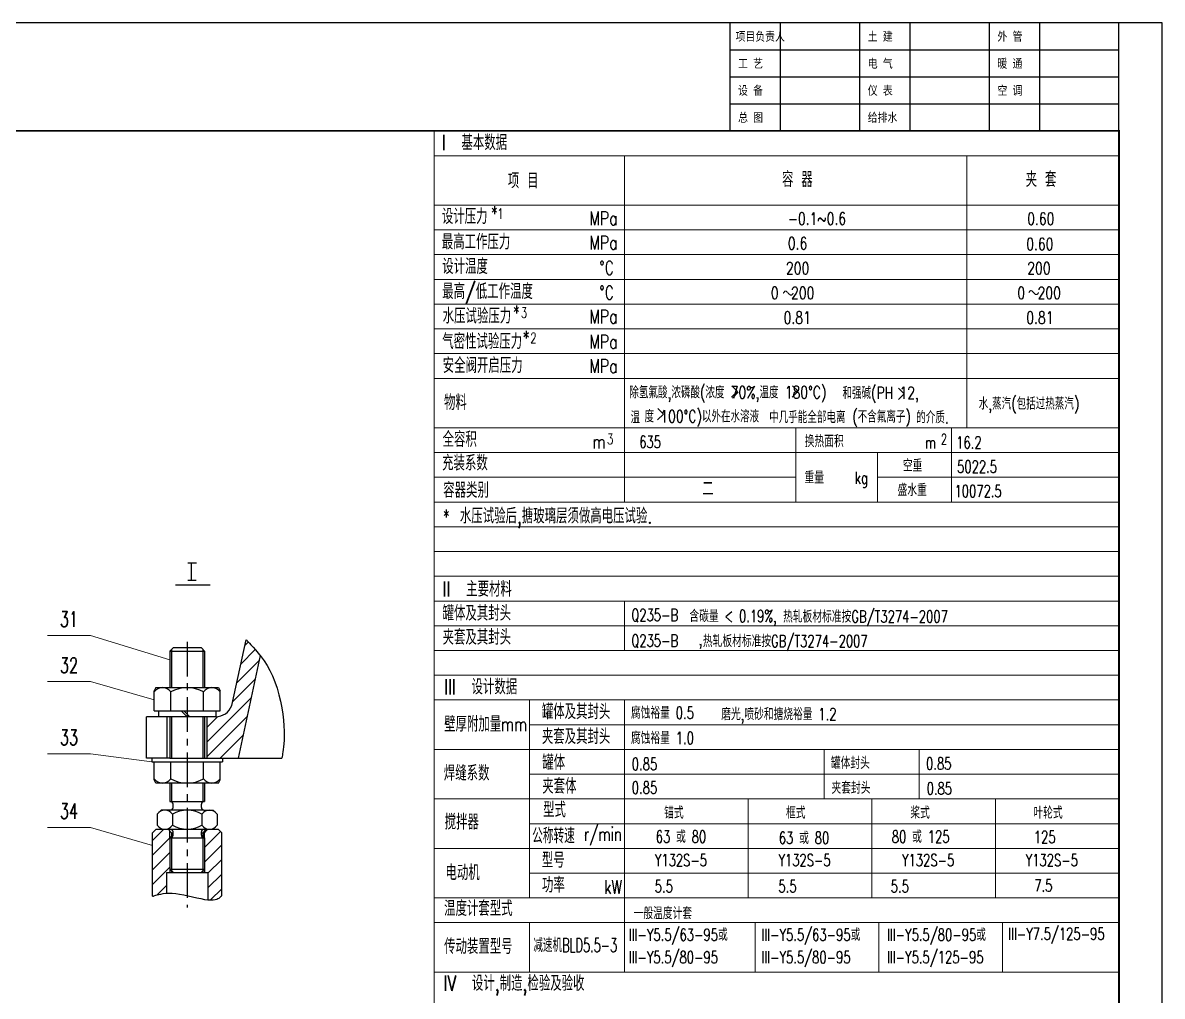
# Model space of a CAD drawing. Extents: x 21069 to 28494, y -750 to 9762.
# Drawn here: x 25199 to 28494, y 6949 to 9762 of the extents above; entities that cross this region are included whole.
import ezdxf
from ezdxf.enums import TextEntityAlignment as Align

# ---------------------------------------------------------------- set-up
doc = ezdxf.new("R2010")
doc.units = 0
doc.header["$LTSCALE"] = 8
doc.linetypes.add('ACAD_ISO10W100', pattern=[18, 12, -3, 0, -3])
doc.linetypes.add('CENTER', pattern=[2, 1.25, -0.25, 0.25, -0.25])
for name, color, linetype in [('1', 1, 'Continuous'), ('5', 7, 'Continuous'), ('BZCC', 7, 'Continuous'), ('K1', 4, 'Continuous'), ('tanky', 7, 'Continuous'), ('图层2', 4, 'ACAD_ISO10W100')]:
    doc.layers.add(name, color=color, linetype=linetype)
doc.layers.add('标注', color=7, linetype='Continuous', lineweight=13)
doc.styles.add('hzfs', font='simplex.shx', dxfattribs={"width": 0.7, "bigfont": 'hzfs.shx'})

# ---------------------------------------------------------------- blocks, each defined once
blk = doc.blocks.new('*D117')
for p, q in [((-322.085011, 277.12909), (-322.083184, 277.129638)), ((-322.083184, 277.129638), (-322.070396, 277.13347)), ((-322.070396, 277.13347), (-322.035686, 277.143874)), ((-322.035686, 277.143874), (-321.968094, 277.164134)), ((-321.968094, 277.164134), (-321.856658, 277.197535)), ((-321.856658, 277.197535), (-321.690416, 277.247362)), ((-321.690416, 277.247362), (-321.45841, 277.316902)), ((-321.45841, 277.316902), (-321.149676, 277.409439)), ((-321.149676, 277.409439), (-320.754839, 277.525415)), ((-320.754839, 277.525415), (-320.270859, 277.653894)), ((-320.270859, 277.653894), (-319.696278, 277.781097)), ((-319.696278, 277.781097), (-319.029642, 277.893244)), ((-319.029642, 277.893244), (-318.269494, 277.976556)), ((-318.269494, 277.976556), (-317.414379, 278.017252)), ((-317.414379, 278.017252), (-316.462839, 278.001554)), ((-316.462839, 278.001554), (-315.413419, 277.915682)), ((-315.413419, 277.915682), (-314.270084, 277.751817)), ((-314.270084, 277.751817), (-313.058485, 277.525979)), ((-313.058485, 277.525979), (-311.809692, 277.260149)), ((-311.809692, 277.260149), (-310.554778, 276.97631)), ((-310.554778, 276.97631), (-309.324813, 276.696441)), ((-302.884552, 276.624329), (-302.660461, 276.79417)), ((-302.660461, 276.79417), (-302.48809, 276.945552)), ((-302.48809, 276.945552), (-302.355042, 277.06605)), ((-302.355042, 277.06605), (-302.25506, 277.156602)), ((-302.25506, 277.156602), (-302.183419, 277.221485)), ((-302.183419, 277.221485), (-302.135396, 277.264979)), ((-302.135396, 277.264979), (-302.106267, 277.29136)), ((-302.106267, 277.29136), (-302.085011, 277.310611)), ((-302.091309, 277.304907), (-302.085798, 277.309898)), ((-309.324813, 276.696441), (-308.150868, 276.442524)), ((-308.150868, 276.442524), (-307.064016, 276.23654)), ((-307.064016, 276.23654), (-306.095328, 276.10047)), ((-306.095328, 276.10047), (-305.268374, 276.050004)), ((-305.268374, 276.050004), (-304.576724, 276.075668)), ((-304.576724, 276.075668), (-304.006448, 276.161698)), ((-304.006448, 276.161698), (-303.543614, 276.292327)), ((-303.543614, 276.292327), (-303.174292, 276.451793)), ((-303.174292, 276.451793), (-302.884552, 276.624329))]:
    blk.add_line(p, q)
blk = doc.blocks.new('*D118')
for p, q in [((-295.057548, 351.283669), (-295.054762, 351.280706)), ((-295.054762, 351.280706), (-295.035262, 351.259964)), ((-295.035262, 351.259964), (-294.982333, 351.203665)), ((-294.982333, 351.203665), (-294.879261, 351.09403)), ((-294.879261, 351.09403), (-294.709331, 350.913281)), ((-294.709331, 350.913281), (-294.45583, 350.643639)), ((-294.45583, 350.643639), (-294.102042, 350.267326)), ((-294.102042, 350.267326), (-293.631253, 349.766562)), ((-293.631253, 349.766562), (-293.034078, 349.126771)), ((-293.034078, 349.126771), (-292.330447, 348.346177)), ((-292.330447, 348.346177), (-291.547619, 347.426207)), ((-291.547619, 347.426207), (-290.712854, 346.368288)), ((-290.712854, 346.368288), (-289.853411, 345.173846)), ((-289.853411, 345.173846), (-288.996548, 343.844308)), ((-288.996548, 343.844308), (-288.169526, 342.381099)), ((-288.169526, 342.381099), (-287.399603, 340.785647)), ((-287.399603, 340.785647), (-286.709213, 339.065047)), ((-286.709213, 339.065047), (-286.101492, 337.24907)), ((-286.101492, 337.24907), (-285.574751, 335.373156)), ((-285.574751, 335.373156), (-285.127298, 333.472745)), ((-285.127298, 333.472745), (-284.757444, 331.583277)), ((-284.757444, 331.583277), (-284.4635, 329.740192)), ((-284.4635, 329.740192), (-284.243776, 327.978931)), ((-284.243776, 327.978931), (-284.096582, 326.334932)), ((-284.096582, 326.334932), (-284.018586, 324.837056)), ((-283.99989, 323.487838), (-284.028953, 322.283233)), ((-284.018586, 324.837056), (-283.99989, 323.487838)), ((-284.184195, 320.291682), (-284.287293, 319.496646)), ((-284.094235, 321.219196), (-284.184195, 320.291682)), ((-284.028953, 322.283233), (-284.094235, 321.219196)), ((-284.703814, 317.071865), (-284.715898, 317.004172)), ((-284.712318, 317.024229), (-284.715451, 317.006679)), ((-284.687254, 317.164629), (-284.703814, 317.071865)), ((-284.659952, 317.317564), (-284.687254, 317.164629)), ((-284.619223, 317.545714), (-284.659952, 317.317564)), ((-284.562381, 317.86412), (-284.619223, 317.545714)), ((-284.486741, 318.287827), (-284.562381, 317.86412)), ((-284.391989, 318.830042), (-284.486741, 318.287827)), ((-284.287293, 319.496646), (-284.391989, 318.830042))]:
    blk.add_line(p, q)
blk = doc.blocks.new('*D119')
at = {"layer": '5'}
for p, q in [((-322.085011, 293.240274), (-318.83576, 296.489525)), ((-322.085011, 288.997633), (-317.085011, 293.997633)), ((-317.078471, 294.004172), (-316.585011, 294.497633)), ((-322.085011, 284.754992), (-317.085011, 289.754992)), ((-322.085011, 280.512352), (-317.085011, 285.512352)), ((-320.860276, 277.494445), (-318.085011, 280.269711))]:
    blk.add_line(p, q, dxfattribs=at)
blk = doc.blocks.new('*D120')
at = {"layer": '5'}
for p, q in [((-307.585011, 295.012352), (-306.09319, 296.504172)), ((-307.085011, 291.269711), (-302.46778, 295.886942)), ((-307.085011, 287.02707), (-302.085011, 292.02707)), ((-306.085011, 283.784429), (-302.085011, 287.784429)), ((-306.085011, 279.541789), (-302.085011, 283.541789)), ((-305.330372, 276.053787), (-302.085011, 279.299148))]:
    blk.add_line(p, q, dxfattribs=at)
blk = doc.blocks.new('*D121')
at = {"layer": '5'}
for p, q in [((-295.422787, 349.600982), (-294.419147, 350.604622)), ((-296.598986, 344.182142), (-292.37999, 348.401139)), ((-297.775185, 338.763303), (-291.240314, 345.298174)), ((-298.951384, 333.344463), (-292.416513, 339.879334)), ((-306.335011, 321.718196), (-293.54851, 334.504697)), ((-306.335011, 325.960836), (-303.253373, 329.042474)), ((-306.335011, 317.475555), (-294.76891, 329.041655)), ((-302.563753, 317.004172), (-295.945109, 323.622816))]:
    blk.add_line(p, q, dxfattribs=at)

msp = doc.modelspace()

# ---------------------------------------------------------------- linework, layer by layer
for p, q in [((28493.963, 9762.342), (21068.963, 9762.342)), ((28493.963, -750.158), (28493.963, 9762.342)), ((25629.292, 7951.851), (25629.292, 7841.018)), ((25719.292, 7951.851), (25719.292, 7841.018)), ((25629.292, 7756.851), (25629.292, 7636.851)), ((25719.292, 7756.851), (25719.292, 7636.851)), ((25629.292, 7565.184), (25629.292, 7511.851)), ((25719.292, 7565.184), (25719.292, 7511.851)), ((25624.292, 7407.003), (25624.292, 7426.851)), ((25724.292, 7406.851), (25724.292, 7426.851)), ((25629.292, 7406.851), (25629.292, 7311.851)), ((25719.292, 7406.851), (25719.292, 7311.851)), ((25624.292, 7316.851), (25624.292, 7306.851)), ((25724.292, 7316.851), (25724.292, 7306.851))]:
    msp.add_line(p, q)
at = {"color": 7}
for p, q in [((28368.963, 9762.342), (27243.963, 9762.342)), ((27243.963, 9762.342), (27243.963, 9449.842)), ((27388.915, 9762.342), (27388.915, 9449.842)), ((27618.963, 9762.342), (27618.963, 9449.842)), ((27763.915, 9762.342), (27763.915, 9449.842)), ((27993.963, 9762.342), (27993.963, 9449.842)), ((28138.915, 9762.342), (28138.915, 9449.842)), ((27243.963, 9684.217), (28368.963, 9684.217)), ((27243.963, 9606.092), (28368.963, 9606.092)), ((27243.963, 9527.967), (28368.963, 9527.967))]:
    msp.add_line(p, q, dxfattribs=at)
at = {"lineweight": 13}
for p, q in [((27433.963, 8591.842), (27433.963, 8377.342)), ((27884.783, 8591.842), (27884.783, 8377.342)), ((27670.452, 8377.342), (27670.452, 8520.342)), ((26938.963, 8091.342), (26938.963, 7948.342)), ((26938.963, 7805.342), (26938.963, 7018.842)), ((27516.463, 7662.342), (27516.463, 7519.342)), ((27791.463, 7662.342), (27791.463, 7519.342)), ((27296.463, 7519.342), (27296.463, 7233.342)), ((27653.963, 7519.342), (27653.963, 7233.342)), ((28011.463, 7519.342), (28011.463, 7233.342)), ((27316.822, 7161.842), (27316.822, 7018.842)), ((27674.322, 7161.842), (27674.322, 7018.842)), ((28031.822, 7161.842), (28031.822, 7018.842))]:
    msp.add_line(p, q, dxfattribs=at)
at = {"layer": '1', "color": 0}
for p, q in [((25676.551, 8201.233), (25700.978, 8201.233)), ((25686.551, 8151.233), (25686.551, 8201.233)), ((25676.551, 8151.233), (25700.353, 8151.233))]:
    msp.add_line(p, q, dxfattribs=at)
at = {"layer": '1'}
for p, q in [((25803.252, 7789.305), (25844.566, 7979.646)), ((25634.292, 7956.851), (25624.292, 7946.851)), ((25624.292, 7946.851), (25724.292, 7946.851)), ((25624.292, 7946.851), (25624.292, 7841.018)), ((25634.292, 7956.851), (25714.292, 7956.851)), ((25714.292, 7956.851), (25724.292, 7946.851)), ((25724.292, 7946.851), (25724.292, 7841.018)), ((25885.698, 7933.426), (25821.325, 7636.851)), ((25583.401, 7841.018), (25579.026, 7831.643)), ((25579.026, 7774.351), (25579.026, 7831.643)), ((25583.401, 7841.018), (25765.182, 7841.018)), ((25626.659, 7774.351), (25626.659, 7828.518)), ((25721.925, 7774.351), (25721.925, 7828.518)), ((25765.182, 7841.018), (25769.557, 7831.643)), ((25769.557, 7774.351), (25769.557, 7831.643)), ((25556.792, 7636.851), (25556.792, 7756.851)), ((25756.431, 7756.851), (25556.792, 7756.851)), ((25579.026, 7774.351), (25769.557, 7774.351)), ((25591.526, 7774.351), (25591.526, 7756.851)), ((25616.792, 7636.851), (25616.792, 7756.851)), ((25624.292, 7756.851), (25624.292, 7636.851)), ((25674.292, 7756.851), (25656.792, 7774.351)), ((25664.825, 7774.351), (25682.325, 7756.851)), ((25724.292, 7756.851), (25724.292, 7636.851)), ((25731.792, 7636.851), (25731.792, 7756.851)), ((25757.057, 7774.351), (25757.057, 7756.851)), ((25624.292, 7636.851), (25556.792, 7636.851)), ((25572.424, 7636.851), (25572.424, 7626.851)), ((25572.424, 7626.851), (25776.282, 7626.851)), ((25579.026, 7574.559), (25579.026, 7626.851)), ((25624.292, 7636.851), (25947.983, 7636.851)), ((25626.659, 7577.684), (25626.659, 7626.851)), ((25721.925, 7577.684), (25721.925, 7626.851)), ((25769.557, 7574.559), (25769.557, 7626.851)), ((25776.282, 7636.851), (25776.282, 7626.851)), ((25583.401, 7565.184), (25579.026, 7574.559)), ((25765.182, 7565.184), (25583.401, 7565.184)), ((25624.292, 7565.184), (25624.292, 7511.851)), ((25724.292, 7565.184), (25724.292, 7511.851)), ((25765.182, 7565.184), (25769.557, 7574.559)), ((25599.381, 7486.851), (25587.792, 7475.262)), ((25722.792, 7486.851), (25599.381, 7486.851)), ((25624.292, 7511.851), (25722.792, 7511.851)), ((25633.292, 7494.351), (25633.292, 7504.351)), ((25715.292, 7494.351), (25715.292, 7504.351)), ((25722.792, 7511.851), (25724.292, 7511.851)), ((25722.792, 7486.851), (25749.203, 7486.851)), ((25749.203, 7486.851), (25760.792, 7475.262)), ((25587.792, 7475.262), (25587.792, 7443.44)), ((25631.472, 7474.983), (25631.472, 7443.44)), ((25717.111, 7474.983), (25717.111, 7443.44)), ((25760.792, 7475.262), (25760.792, 7443.44)), ((25574.292, 7421.851), (25584.292, 7431.851)), ((25574.292, 7238.1), (25574.292, 7421.851)), ((25584.292, 7431.851), (25764.292, 7431.851)), ((25599.381, 7431.851), (25587.792, 7443.44)), ((25619.292, 7431.851), (25629.292, 7421.851)), ((25629.292, 7421.851), (25629.292, 7407.718)), ((25629.292, 7421.851), (25633.292, 7421.851)), ((25633.292, 7414.351), (25633.292, 7424.351)), ((25715.292, 7414.351), (25715.292, 7424.351)), ((25715.292, 7421.851), (25719.292, 7421.851)), ((25729.292, 7431.851), (25719.292, 7421.851)), ((25719.292, 7421.851), (25719.292, 7407.718)), ((25722.792, 7431.851), (25749.203, 7431.851)), ((25749.203, 7431.851), (25760.792, 7443.44)), ((25764.292, 7431.851), (25774.292, 7421.851)), ((25774.292, 7239.915), (25774.292, 7421.851)), ((25624.292, 7406.851), (25624.292, 7316.851)), ((25624.292, 7406.851), (25722.792, 7406.851)), ((25722.792, 7406.851), (25724.292, 7406.851)), ((25724.292, 7406.851), (25724.292, 7316.851)), ((25634.292, 7306.851), (25624.292, 7316.851)), ((25624.292, 7316.851), (25724.292, 7316.851)), ((25714.292, 7306.851), (25724.292, 7316.851)), ((25614.292, 7306.851), (25734.292, 7306.851)), ((25614.292, 7306.851), (25614.292, 7246.663)), ((25629.292, 7311.851), (25629.292, 7306.851)), ((25719.292, 7311.851), (25719.292, 7306.851)), ((25734.292, 7306.851), (25734.292, 7227.808))]:
    msp.add_line(p, q, dxfattribs=at)
for centre, radius, start, end in [((25602.843, 7812.079), 28.939, 34.614666, 145.385334), ((25674.292, 7744.012), 97.005, 60.591514, 119.408486), ((25745.741, 7812.079), 28.939, 34.614666, 145.385334), ((25756.431, 7806.851), 50, 270, 339.456638), ((25602.843, 7594.123), 28.939, 214.614666, 325.385334), ((25674.292, 7662.19), 97.005, 240.591514, 299.408486), ((25745.741, 7594.123), 28.939, 214.614666, 325.385334), ((25609.544, 7461.289), 25.854, 31.985467, 147.282817), ((25625.792, 7504.351), 7.5, 0, 90), ((25625.792, 7494.351), 7.5, 270, 0), ((25674.292, 7403.669), 83.182, 59.01785, 120.98215), ((25722.792, 7504.351), 7.5, 90, 180), ((25722.792, 7494.351), 7.5, 180, 270), ((25739.04, 7461.289), 25.854, 32.717183, 148.014533), ((25609.632, 7457.55), 26.002, 212.864698, 327.135302), ((25625.792, 7424.351), 7.5, 0, 90), ((25625.792, 7414.351), 7.5, 270, 0), ((25674.292, 7516.753), 84.901, 239.712195, 300.287805), ((25722.792, 7424.351), 7.5, 90, 180), ((25722.792, 7414.351), 7.5, 180, 270), ((25738.952, 7457.55), 26.002, 212.864698, 327.135302)]:
    msp.add_arc(centre, radius, start, end, dxfattribs=at)
at = {"layer": '5', "color": 0}
msp.add_line((25640.416, 8138.195), (25740.416, 8138.195), dxfattribs=at)
at = {"layer": 'BZCC'}
msp.add_line((28368.963, 9449.842), (27243.963, 9449.842), dxfattribs=at)
at = {"layer": 'K1', "color": 7}
msp.add_line((28368.963, 9449.842), (28368.963, 9762.342), dxfattribs=at)
at = {"layer": 'K1', "const_width": 5}
msp.add_lwpolyline([(21193.963, -625.158), (21193.963, 9449.842), (28368.963, 9449.842), (28368.963, -625.158)], close=True, dxfattribs=at)
at = {"layer": 'tanky', "linetype": 'ByBlock', "lineweight": 13}
for p, q in [((25394.974, 7991.888), (25269.974, 7991.888)), ((25624.292, 7921.727), (25394.974, 7991.888)), ((25394.974, 7858.581), (25269.974, 7858.581)), ((25579.026, 7805.96), (25394.974, 7858.581)), ((25394.974, 7650.101), (25269.974, 7650.101)), ((25572.424, 7626.851), (25394.974, 7650.101)), ((25394.974, 7437.277), (25269.974, 7437.277)), ((25574.292, 7384.845), (25394.974, 7437.277))]:
    msp.add_line(p, q, dxfattribs=at)
at = {"layer": '图层2', "linetype": 'CENTER', "ltscale": 10}
msp.add_line((25674.292, 7973.529), (25674.292, 7206.031), dxfattribs=at)
at = {"layer": '标注', "color": 1, "lineweight": 13}
msp.add_line((26388.963, 9449.842), (26388.963, 4441.722), dxfattribs=at)
at = {"layer": '标注', "lineweight": 13}
for p, q in [((28368.963, 9449.842), (28368.963, 4015.842)), ((28368.963, 9449.842), (28368.963, 8569.842)), ((28368.963, 9378.342), (26388.963, 9378.342)), ((26938.963, 9378.342), (26938.963, 8377.342)), ((27928.963, 9378.342), (27928.963, 8591.842)), ((28368.963, 9235.342), (26388.963, 9235.342)), ((28368.963, 9163.842), (26388.963, 9163.842)), ((28368.963, 9092.342), (26388.963, 9092.342)), ((28368.963, 9020.842), (26388.963, 9020.842)), ((27398.086, 8980.907), (27398.088, 8980.911)), ((27398.088, 8980.911), (27398.105, 8980.935)), ((27398.105, 8980.935), (27398.151, 8981.002)), ((27398.151, 8981.002), (27398.241, 8981.13)), ((27398.241, 8981.13), (27398.389, 8981.343)), ((27398.389, 8981.343), (27398.61, 8981.66)), ((27398.61, 8981.66), (27398.918, 8982.103)), ((27398.918, 8982.103), (27399.329, 8982.692)), ((27399.329, 8982.692), (27399.852, 8983.431)), ((27399.852, 8983.431), (27400.49, 8984.255)), ((27400.49, 8984.255), (27401.239, 8985.08)), ((27401.239, 8985.08), (27402.096, 8985.824)), ((27402.096, 8985.824), (27403.06, 8986.404)), ((27403.06, 8986.404), (27404.126, 8986.737)), ((27404.126, 8986.737), (27405.293, 8986.74)), ((27405.293, 8986.74), (27406.558, 8986.33)), ((27406.558, 8986.33), (27407.915, 8985.459)), ((27407.915, 8985.459), (27409.344, 8984.215)), ((27409.344, 8984.215), (27410.82, 8982.722)), ((27410.82, 8982.722), (27412.32, 8981.102)), ((27412.32, 8981.102), (27413.82, 8979.48)), ((27413.82, 8979.48), (27415.296, 8977.977)), ((27415.296, 8977.977), (27416.724, 8976.717)), ((27416.724, 8976.717), (27418.081, 8975.824)), ((27418.081, 8975.824), (27419.346, 8975.386)), ((27419.346, 8975.386), (27420.514, 8975.355)), ((27420.514, 8975.355), (27421.58, 8975.652)), ((27421.58, 8975.652), (27422.543, 8976.194)), ((27422.543, 8976.194), (27423.401, 8976.9)), ((27423.401, 8976.9), (27424.15, 8977.689)), ((27424.15, 8977.689), (27424.787, 8978.479)), ((27424.787, 8978.479), (27425.311, 8979.19)), ((27425.311, 8979.19), (27425.721, 8979.757)), ((27425.721, 8979.757), (27426.03, 8980.183)), ((27426.03, 8980.183), (27426.25, 8980.488)), ((27426.25, 8980.488), (27426.398, 8980.693)), ((27426.398, 8980.693), (27426.488, 8980.817)), ((27426.488, 8980.817), (27426.554, 8980.907)), ((27426.534, 8980.881), (27426.551, 8980.904)), ((28107.986, 8982.486), (28107.988, 8982.49)), ((28107.988, 8982.49), (28108.005, 8982.514)), ((28108.005, 8982.514), (28108.052, 8982.58)), ((28108.052, 8982.58), (28108.141, 8982.709)), ((28108.141, 8982.709), (28108.289, 8982.922)), ((28108.289, 8982.922), (28108.51, 8983.239)), ((28108.51, 8983.239), (28108.818, 8983.682)), ((28108.818, 8983.682), (28109.229, 8984.271)), ((28109.229, 8984.271), (28109.752, 8985.01)), ((28109.752, 8985.01), (28110.39, 8985.834)), ((28110.39, 8985.834), (28111.139, 8986.659)), ((28111.139, 8986.659), (28111.996, 8987.403)), ((28111.996, 8987.403), (28112.96, 8987.983)), ((28112.96, 8987.983), (28114.026, 8988.316)), ((28114.026, 8988.316), (28115.193, 8988.319)), ((28115.193, 8988.319), (28116.459, 8987.909)), ((28116.459, 8987.909), (28117.816, 8987.038)), ((28117.816, 8987.038), (28119.244, 8985.794)), ((28119.244, 8985.794), (28120.72, 8984.301)), ((28120.72, 8984.301), (28122.22, 8982.681)), ((28122.22, 8982.681), (28123.72, 8981.059)), ((28123.72, 8981.059), (28125.196, 8979.556)), ((28125.196, 8979.556), (28126.624, 8978.296)), ((28126.624, 8978.296), (28127.981, 8977.403)), ((28127.981, 8977.403), (28129.246, 8976.965)), ((28129.246, 8976.965), (28130.414, 8976.934)), ((28130.414, 8976.934), (28131.48, 8977.231)), ((28131.48, 8977.231), (28132.444, 8977.773)), ((28132.444, 8977.773), (28133.301, 8978.479)), ((28133.301, 8978.479), (28134.05, 8979.268)), ((28134.05, 8979.268), (28134.687, 8980.058)), ((28134.687, 8980.058), (28135.211, 8980.769)), ((28135.211, 8980.769), (28135.621, 8981.336)), ((28135.621, 8981.336), (28135.93, 8981.762)), ((28135.93, 8981.762), (28136.15, 8982.067)), ((28136.15, 8982.067), (28136.299, 8982.272)), ((28136.299, 8982.272), (28136.388, 8982.396)), ((28136.388, 8982.396), (28136.454, 8982.486)), ((28136.434, 8982.46), (28136.451, 8982.483)), ((28368.963, 8949.342), (26388.963, 8949.342)), ((28368.963, 8877.842), (26388.963, 8877.842)), ((28368.963, 8806.342), (26388.963, 8806.342)), ((28368.963, 8734.842), (26388.963, 8734.842)), ((27265.536, 8697.04), (27249.409, 8713.166)), ((27440.946, 8697.564), (27424.82, 8713.69)), ((27747.928, 8690.238), (27731.802, 8706.364)), ((27248.812, 8680.316), (27265.536, 8697.04)), ((27251.145, 8677.983), (27267.869, 8694.706)), ((27424.223, 8680.84), (27440.946, 8697.564)), ((27731.205, 8673.514), (27747.928, 8690.238)), ((27051.294, 8631.218), (27035.167, 8647.345)), ((27034.57, 8614.495), (27051.294, 8631.218)), ((28368.963, 8591.842), (26388.963, 8591.842)), ((28368.963, 8520.342), (26388.963, 8520.342)), ((27433.963, 8448.842), (26388.963, 8448.842)), ((28368.963, 8448.842), (27670.452, 8448.842)), ((28368.963, 8377.342), (26388.963, 8377.342)), ((28368.963, 8305.842), (26388.963, 8305.842)), ((28368.963, 8234.342), (26388.963, 8234.342)), ((28368.963, 8162.842), (26388.963, 8162.842)), ((28368.963, 8091.342), (26388.963, 8091.342)), ((28368.963, 8019.842), (26388.963, 8019.842)), ((28368.963, 7948.342), (26388.963, 7948.342)), ((28368.963, 7876.842), (26388.963, 7876.842)), ((28368.963, 7805.342), (26388.963, 7805.342)), ((26663.963, 7805.342), (26663.963, 7233.342)), ((28368.963, 7733.842), (26663.963, 7733.842)), ((28368.963, 7662.342), (26388.963, 7662.342)), ((28368.963, 7590.842), (26663.963, 7590.842)), ((28368.963, 7519.342), (26388.963, 7519.342)), ((28368.963, 7447.842), (26663.963, 7447.842)), ((28368.963, 7376.342), (26388.963, 7376.342)), ((28368.963, 7304.842), (26663.963, 7304.842)), ((28368.963, 7233.342), (26388.963, 7233.342)), ((28368.963, 7161.842), (26388.963, 7161.842)), ((26663.963, 7161.842), (26663.963, 7018.842)), ((28368.963, 7018.842), (26388.963, 7018.842))]:
    msp.add_line(p, q, dxfattribs=at)

# ---------------------------------------------------------------- block references
at = {"xscale": 10, "yscale": 10, "zscale": 10}
msp.add_blockref('*D117', (28795.142, 4466.809), dxfattribs=at)
at = {"layer": '5', "xscale": 10, "yscale": 10, "zscale": 10}
for name in ['*D118', '*D121', '*D119', '*D120']:
    msp.add_blockref(name, (28795.142, 4466.809), dxfattribs=at)

# ---------------------------------------------------------------- texts
at = {"color": 0, "style": 'hzfs'}
for s, height, width, p in [('项目负责人', 29.2969, 0.75, (27259.998, 9707.655)), ('土 建', 29.2969, 0.75, (27642.4, 9707.655)), ('外 管', 29.2969, 0.75, (28017.4, 9707.655)), ('工 艺', 29.2969, 0.75, (27267.4, 9629.53)), ('电 气', 29.2969, 0.75, (27642.4, 9629.53)), ('暖 通', 29.2969, 0.75, (28017.4, 9629.53)), ('设 备', 29.2969, 0.75, (27267.4, 9551.405)), ('仪 表', 29.2969, 0.75, (27642.4, 9551.405)), ('空 调', 29.2969, 0.75, (28017.4, 9551.405)), ('总 图', 29.2969, 0.75, (27267.4, 9473.28)), ('给排水', 29.2969, 0.75, (27642.4, 9473.28)), ('减速机BLD5.5-3', 40, 0.6, (26675.424, 7076.79))]:
    msp.add_text(s, height=height, dxfattribs=dict(at, width=width)).set_placement(p)
at = {"lineweight": 13, "style": 'hzfs', "width": 0.7}
for s, height, p in [('635', 35, (26981.544, 8533.564)), ('换热面积', 35, (27460.248, 8535.807)), ('2', 30, (27853.997, 8544.09)), ('m', 35, (27807.971, 8531.97)), ('16.2', 35, (27898.348, 8532.016)), ('空重', 35, (27743.866, 8465.226)), ('重量', 35, (27459.59, 8430.847)), ('5022.5', 35, (27900.811, 8462.028)), ('kg', 35, (27604.828, 8430.114)), ('盛水重', 35, (27728.586, 8394.557)), ('10072.5', 35, (27893.378, 8391.414)), ('Q235-B', 35, (26958.675, 8033.55)), ('含碳量 < 0.19%%%,', 35, (27126.705, 8030.48)), ('热轧板材标准按GB/T3274-2007', 35, (27397.559, 8029.104)), ('Q235-B', 35, (26958.675, 7959.334)), ('热轧板材标准按GB/T3274-2007', 35, (27165.666, 7958.094)), (',', 35, (27153.727, 7964.136)), ('腐蚀裕量 0.5', 35, (26957.618, 7750.9)), ('磨光,喷砂和搪烧裕量 1.2', 35, (27218.642, 7746.993)), ('腐蚀裕量 1.0', 35, (26957.618, 7677.965)), ('罐体封头', 35, (27535.869, 7605.916)), ('0.85', 35, (26959.971, 7602.678)), ('0.85', 35, (27810.946, 7604.118)), ('0.85', 35, (26959.971, 7534.448)), ('夹套封头', 35, (27537.666, 7534.001)), ('0.85', 35, (27812.744, 7532.203)), ('锚式', 35, (27053.653, 7462.085)), ('框式', 35, (27406.04, 7462.085)), ('桨式', 35, (27765.619, 7462.085)), ('叶轮式', 35, (28121.601, 7462.085)), ('63 或 80', 35, (27029.332, 7392.684)), ('63 或 80', 35, (27385.28, 7389.415)), ('80 或 125', 35, (27712.067, 7392.684)), ('125', 35, (28122.575, 7391.722)), ('Y132S-5', 35, (27026.594, 7324.907)), ('Y132S-5', 35, (27384.094, 7324.907)), ('Y132S-5', 35, (27741.594, 7324.907)), ('Y132S-5', 35, (28099.094, 7324.907)), ('5.5', 35, (27026.594, 7249.311)), ('5.5', 35, (27383.921, 7249.311)), ('5.5', 35, (27708.921, 7249.311)), ('7.5', 35, (28123.975, 7251.619)), ('一般温度计套', 35, (26965.327, 7171.645)), ('III-Y5.5/63-95或', 35, (26951.099, 7109.459)), ('III-Y5.5/63-95或', 35, (27334.631, 7109.459)), ('III-Y5.5/80-95或', 35, (27697.804, 7109.459)), ('III-Y7.5/125-95', 35, (28048.253, 7112.001)), ('III-Y5.5/80-95', 35, (26951.099, 7044.459)), ('III-Y5.5/80-95', 35, (27334.631, 7044.459)), ('III-Y5.5/125-95', 35, (27697.804, 7044.459))]:
    msp.add_text(s, height=height, dxfattribs=at).set_placement(p)
at = {"layer": 'tanky', "linetype": 'ByBlock', "lineweight": 13, "style": 'hzfs', "width": 0.7}
for s, p in [('31', (25332.474, 8016.888)), ('32', (25332.474, 7883.581)), ('33', (25332.474, 7675.101)), ('34', (25332.474, 7462.277))]:
    msp.add_text(s, height=43.75, dxfattribs=at).set_placement(p, align=Align.CENTER)
at = {"layer": '标注', "lineweight": 13, "style": 'hzfs'}
for s, height, width, p in [('I  基本数据', 44, 0.75, (26410.837, 9394.406)), ('项 目', 44, 0.75, (26601.475, 9283.924)), ('容 器', 44, 0.75, (27394.481, 9287.737)), ('夹 套', 44, 0.75, (28099.142, 9287.737)), ('设计压力', 44, 0.75, (26410.837, 9180.892)), ('*', 39.6, 0.75, (26552.497, 9192.465)), ('1', 29.7, 0.75, (26571.24, 9196.198)), ('MPa', 39.6, 0.75, (26837.241, 9177.374)), ('-0.1~0.6', 35, 0.75, (27411.161, 9178.871)), ('0.60', 35, 0.75, (28103.449, 9178.401)), ('最高工作压力', 44, 0.75, (26410.577, 9107.313)), ('MPa', 39.6, 0.75, (26837.241, 9107.115)), ('0.6', 35, 0.75, (27411.161, 9107.485)), ('0.60', 35, 0.75, (28100.738, 9105.198)), ('设计温度', 44, 0.75, (26411.867, 9036.353)), ('%%dC', 39.6, 0.75, (26866.404, 9034.267)), ('200', 35, 0.75, (27405.872, 9035.629)), ('200', 35, 0.75, (28103.593, 9035.629)), ('最高/低工作温度', 44, 0.75, (26411.867, 8964.103)), ('%%dC', 39.6, 0.75, (26866.404, 8962.767)), ('0  200', 35, 0.75, (27361.978, 8964.243)), ('0  200', 35, 0.75, (28075.039, 8964.243)), ('水压试验压力', 44, 0.75, (26413.158, 8893.144)), ('*', 39.6, 0.75, (26616.301, 8905.346)), ('3', 29.7, 0.75, (26638.797, 8909.755)), ('MPa', 39.6, 0.75, (26837.241, 8893.634)), ('0.81', 35, 0.75, (27399.226, 8892.857)), ('0.81', 35, 0.75, (28100.882, 8892.857)), ('气密性试验压力', 44, 0.75, (26411.867, 8819.604)), ('*', 39.6, 0.75, (26644.375, 8832.61)), ('2', 29.7, 0.75, (26665.82, 8836.793)), ('MPa', 39.6, 0.75, (26837.241, 8820.672)), ('安全阀开启压力', 44, 0.75, (26413.304, 8750.227)), ('MPa', 39.6, 0.75, (26837.241, 8750.412)), ('除氢氟酸,浓磷酸(浓度 70%%%,温度 180%%dC)', 35, 0.75, (26952.962, 8676.998)), ('和强碱(PH 12,', 35, 0.75, (27569.219, 8675.37)), ('物料', 44, 0.75, (26417.067, 8643.036)), ('水,蒸汽(包括过热蒸汽)', 35, 0.75, (27963.319, 8644.552)), ('温', 35, 0.75, (26956.655, 8604.682)), ('度 100%%dC)以外在水溶液', 35, 0.75, (26996.89, 8607.686)), ('中几乎能全部电离', 35, 0.75, (27357.426, 8605.338)), ('(不含氟离子)', 35, 0.75, (27597.654, 8606.73)), ('的介质.', 35, 0.75, (27782.68, 8604.646)), ('全容积', 44, 0.75, (26412.903, 8536.481)), ('3', 29.7, 0.75, (26887.583, 8544.656)), ('m', 39.6, 0.75, (26845.925, 8531.97)), ('充装系数', 44, 0.75, (26411.553, 8468.349)), ('容器类别', 44, 0.75, (26414.728, 8389.742)), ('二', 44, 0.75, (27163.662, 8394.041)), ('*', 39.6, 0.75, (26413.461, 8315.832)), ('水压试验后,搪玻璃层须做高电压试验.', 44, 0.75, (26462.89, 8315.418)), ('II  主要材料', 44, 0.75, (26413.219, 8103.931)), ('罐体及其封头', 44, 0.75, (26412.94, 8034.373)), ('夹套及其封头', 44, 0.75, (26412.94, 7964.838)), ('III  设计数据', 44, 0.75, (26417.45, 7821.483)), ('罐体及其封头', 44, 0.75, (26699.974, 7749.691)), ('壁厚附加量', 44, 0.75, (26417.45, 7713.684)), ('mm', 39.6, 0.75, (26581.18, 7715.609)), ('夹套及其封头', 44, 0.75, (26699.974, 7677.803)), ('罐体', 44, 0.75, (26701.169, 7602.678)), ('焊缝系数', 44, 0.75, (26416.488, 7572.092)), ('夹套体', 44, 0.75, (26701.169, 7534.448)), ('型式', 44, 0.75, (26703.522, 7466.218)), ('搅拌器', 44, 0.75, (26418.84, 7430.927)), ('公称转速', 44, 0.7, (26671.995, 7390.931)), ('r/min', 39.6, 0.7, (26821.738, 7398.147)), ('型号', 44, 0.75, (26700.174, 7320.476)), ('电动机', 44, 0.75, (26421.32, 7284.623)), ('功率', 44, 0.75, (26700.174, 7248.77)), ('kW', 39.6, 0.75, (26879.438, 7244.787)), ('温度计套型式', 44, 0.75, (26417.337, 7181.049)), ('传动装置型号', 44, 0.75, (26417.337, 7071.166)), ('IV  设计,制造,检验及验收', 44, 0.75, (26415.915, 6964.68))]:
    msp.add_text(s, height=height, dxfattribs=dict(at, width=width)).set_placement(p)

doc.saveas('drawing.dxf')
